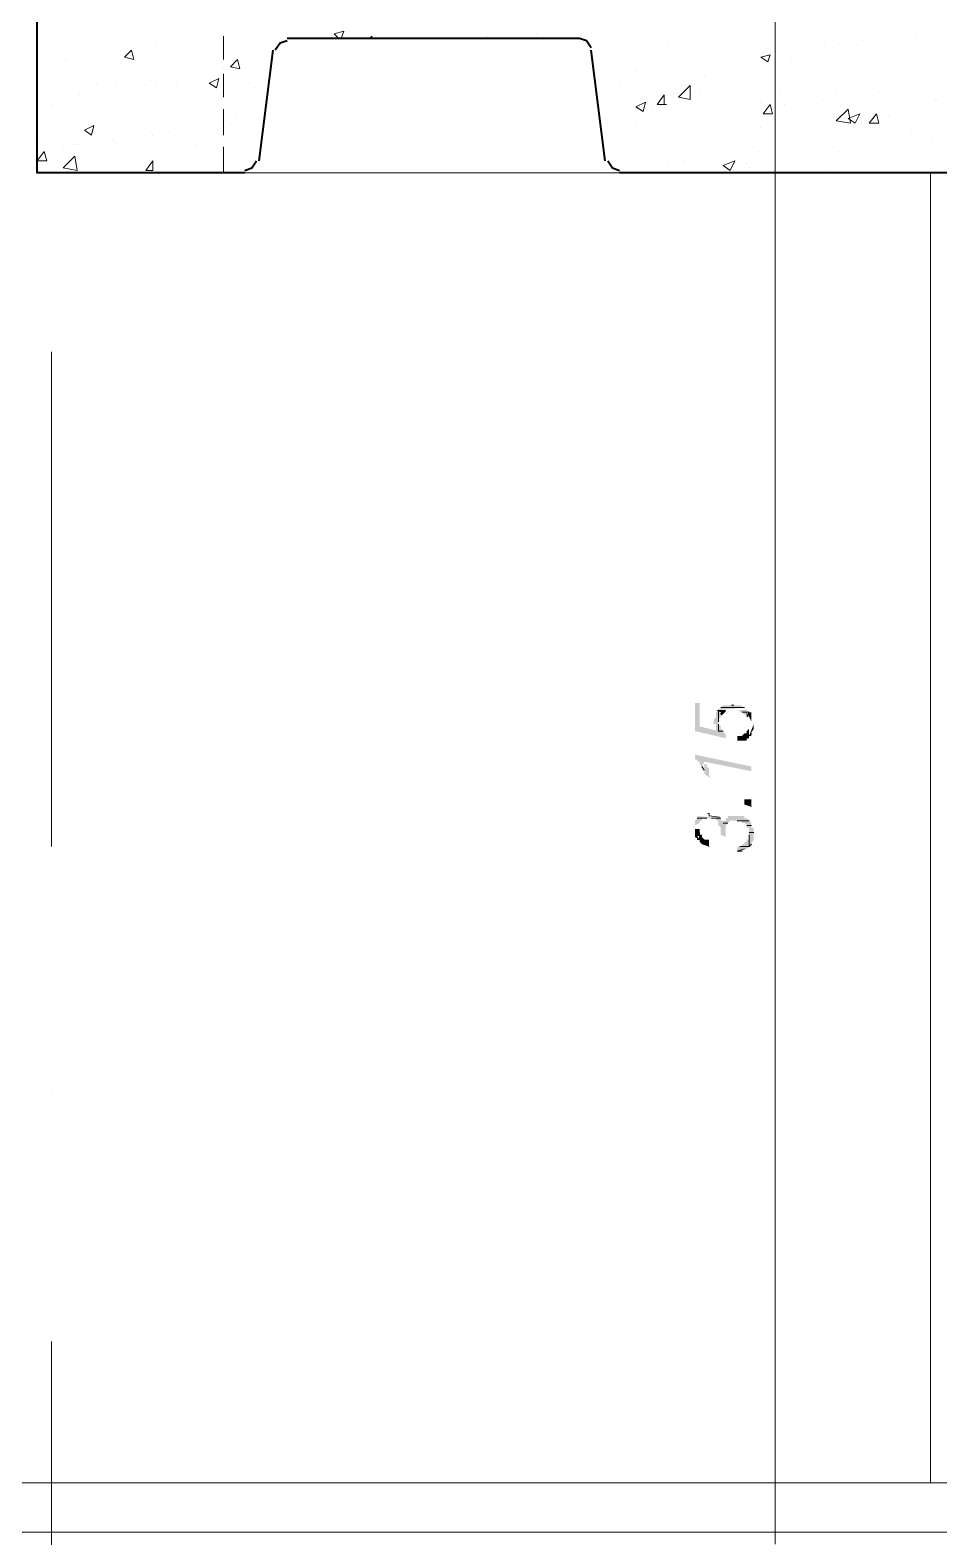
# Model space of a CAD drawing. Header units: millimetres. Extents: x 182 to 575, y -105 to 95.
# Drawn here: x 280.29 to 282.125, y 66.549 to 69.594 of the extents above; entities that cross this region are included whole.
import ezdxf

# ---------------------------------------------------------------- set-up
doc = ezdxf.new("R2010")
doc.units = ezdxf.units.MM
doc.header["$MEASUREMENT"] = 0
doc.layers.add('PDF_Geometry', color=7, linetype='Continuous')
doc.layers.add('PDF_Solid Fills', color=7, linetype='Continuous')

msp = doc.modelspace()

# ---------------------------------------------------------------- hatches: boundary and pattern name
at = {"layer": 'PDF_Solid Fills', "transparency": 33554559}
h = msp.add_hatch(color=256, dxfattribs=at)
h.paths.add_polyline_path([(280.4477, 69.1976), (280.4427, 69.1976), (280.4477, 69.1976)], flags=0)
h.paths.add_polyline_path([(280.4427, 69.2001), (280.4477, 69.2001), (280.4427, 69.2001)], flags=0)
h.paths.add_polyline_path([(280.4477, 69.2001), (280.4427, 69.2001), (280.4477, 69.2001)], flags=0)
h.paths.add_polyline_path([(280.4402, 69.2051), (280.4452, 69.2051), (280.4402, 69.2051)], flags=0)
h.paths.add_polyline_path([(280.4452, 69.2051), (280.4402, 69.2051), (280.4452, 69.2051)], flags=0)
h.paths.add_polyline_path([(280.4377, 69.2076), (280.4452, 69.2076), (280.4377, 69.2076)], flags=0)
h = msp.add_hatch(color=256, dxfattribs=at)
h.paths.add_polyline_path([(281.7231, 68.2196), (281.7231, 68.2158), (281.7278, 68.2158), (281.7326, 68.211), (281.7469, 68.211), (281.7421, 68.2158), (281.7373, 68.2205), (281.7183, 68.2205)])
h.paths.add_polyline_path([(281.6913, 68.1729), (281.6897, 68.1777), (281.685, 68.1824), (281.685, 68.1872), (281.6802, 68.192), (281.6802, 68.2015), (281.685, 68.2062), (281.685, 68.211), (281.6802, 68.2205), (281.6754, 68.2158), (281.6754, 68.2062), (281.6707, 68.2015), (281.6707, 68.192), (281.6754, 68.192), (281.6754, 68.1789), (281.6421, 68.1872), (281.6421, 68.2348), (281.6326, 68.2348), (281.6326, 68.1777), (281.6945, 68.1634), (281.6945, 68.1729)])
h.paths.add_polyline_path([(281.685, 68.2253), (281.6802, 68.2205), (281.7326, 68.2253), (281.7278, 68.2253), (281.7278, 68.2301), (281.6897, 68.2301)])
h = msp.add_hatch(color=256, dxfattribs=at)
h.paths.add_polyline_path([(281.6754, 68.211), (281.6754, 68.1872), (281.6754, 68.211)], flags=0)
h.paths.add_polyline_path([(281.6754, 68.1872), (281.6754, 68.211), (281.6754, 68.1872)], flags=0)
h.paths.add_polyline_path([(281.6754, 68.2158), (281.6754, 68.1824), (281.6754, 68.2158)], flags=0)
h = msp.add_hatch(color=256, dxfattribs=at)
h.paths.add_polyline_path([(281.7421, 68.1681), (281.7469, 68.1681), (281.7469, 68.1753), (281.7516, 68.1824), (281.7516, 68.192)])
h.paths.add_polyline_path([(281.7183, 68.1586), (281.7373, 68.1586), (281.7373, 68.1624), (281.7421, 68.1634), (281.7421, 68.1681), (281.7421, 68.1824), (281.7373, 68.1777), (281.7373, 68.1729), (281.7326, 68.1729), (281.7278, 68.1681), (281.7183, 68.1681)])
h = msp.add_hatch(color=256, dxfattribs=at)
h.paths.add_polyline_path([(281.6516, 68.1158), (281.7469, 68.0967), (281.7469, 68.1062), (281.6326, 68.1301), (281.6326, 68.1205), (281.6373, 68.1193), (281.6373, 68.1158), (281.6421, 68.1158), (281.6421, 68.111), (281.6469, 68.1062)])
h.paths.add_polyline_path([(281.6516, 68.111), (281.6516, 68.092), (281.6564, 68.0872), (281.6659, 68.0824), (281.6612, 68.0872), (281.6612, 68.1015), (281.6564, 68.1062), (281.6564, 68.111)])
for points in [[(281.7326, 68.0301), (281.7469, 68.0253), (281.7469, 68.0396), (281.7326, 68.0396)], [(281.685, 67.9824), (281.685, 67.9681), (281.6945, 67.9634), (281.6945, 67.9856), (281.6993, 67.992), (281.704, 67.9967), (281.7278, 67.9967), (281.7278, 67.992), (281.7326, 67.992), (281.7373, 67.9872), (281.7373, 67.9824), (281.7421, 67.9824), (281.7421, 67.9586), (281.7373, 67.9586), (281.7373, 67.9539), (281.7326, 67.9539), (281.7326, 67.9491), (281.7278, 67.9491), (281.7278, 67.9443), (281.7183, 67.9443), (281.7183, 67.9348), (281.7278, 67.9348), (281.731, 67.938), (281.7373, 67.9396), (281.7421, 67.9443), (281.7469, 67.9491), (281.7469, 67.9515), (281.7516, 67.9586), (281.7516, 67.9824), (281.7469, 67.9824), (281.7469, 67.992), (281.7421, 67.9967), (281.7373, 68.0015), (281.7326, 68.0015), (281.7326, 68.0062), (281.6993, 68.0062), (281.6993, 68.0015), (281.6945, 68.0015), (281.6945, 67.9967), (281.685, 67.9967), (281.685, 68.0015), (281.6373, 68.0062), (281.6373, 68.0015), (281.6326, 67.9967), (281.6326, 67.9872), (281.6421, 67.992), (281.6421, 67.9967), (281.6469, 67.9967), (281.6469, 68.0015), (281.6754, 68.0015), (281.6754, 67.9967), (281.6802, 67.9967), (281.6802, 67.9872)]]:
    msp.add_hatch(color=256, dxfattribs=at).paths.add_polyline_path(points)
h = msp.add_hatch(color=256, dxfattribs=at)
h.paths.add_polyline_path([(281.6373, 67.961), (281.6373, 67.9586), (281.6421, 67.9586), (281.6326, 67.9729), (281.6326, 67.9634)])
h.paths.add_polyline_path([(281.6421, 67.9539), (281.6469, 67.9491), (281.6612, 67.9443), (281.6612, 67.9586), (281.6516, 67.9586), (281.6469, 67.9634), (281.6469, 67.9681), (281.6421, 67.9681), (281.6421, 67.9586)])

# ---------------------------------------------------------------- linework, layer by layer
at = {"layer": 'PDF_Geometry', "lineweight": 40}
for points in [[(280.7231, 69.3062), (280.304, 69.3062), (280.304, 69.6586), (299.304, 69.6586), (299.304, 69.3062), (297.7659, 69.3062)], [(280.7802, 69.5539), (280.7516, 69.3301)], [(280.8088, 69.5729), (280.7945, 69.5681), (280.785, 69.5539)], [(281.4231, 69.5586), (281.4135, 69.5729), (281.3992, 69.5777), (280.8088, 69.5777)], [(281.4516, 69.3301), (281.4231, 69.5539)], [(280.7231, 69.311), (280.7373, 69.3158), (280.7469, 69.3301)], [(281.4564, 69.3301), (281.4659, 69.3158), (281.4802, 69.311)], [(283.6707, 69.3062), (281.4802, 69.3062)]]:
    msp.add_lwpolyline(points, dxfattribs=at)
at = {"layer": 'PDF_Geometry', "lineweight": 13}
for points in [[(281.7945, 66.5348), (281.7945, 66.5586), (281.7945, 69.6062), (281.7945, 69.6348)], [(280.304, 69.5824), (280.304, 69.5348)], [(280.6802, 69.5348), (280.6802, 69.5824)], [(280.304, 69.5062), (280.304, 69.4586)], [(280.6802, 69.4586), (280.6802, 69.5062)], [(280.304, 69.4348), (280.304, 69.3824)], [(280.3326, 69.4443), (280.3326, 69.4443)], [(280.6802, 69.3824), (280.6802, 69.4348)], [(280.304, 69.3586), (280.304, 69.3062), (280.3278, 69.3062)], [(280.6564, 69.3062), (280.6802, 69.3062), (280.6802, 69.3586)], [(280.3564, 69.3062), (280.404, 69.3062)], [(280.4278, 69.3062), (280.4802, 69.3062)], [(303.7231, 69.3062), (299.0802, 69.3062), (280.504, 69.3062), (280.5564, 69.3062)], [(280.5802, 69.3062), (280.6278, 69.3062)], [(280.3326, 67.9443), (280.3326, 68.9443)], [(281.685, 68.2253), (281.7326, 68.2253), (281.685, 68.2253)], [(281.7326, 68.2253), (281.685, 68.2253), (281.7326, 68.2253)], [(281.7112, 68.2301), (281.7064, 68.2301), (281.7064, 68.2301), (281.7064, 68.2301)], [(281.7278, 68.2158), (281.7421, 68.2158), (281.7278, 68.2158)], [(281.6897, 68.1777), (281.6802, 68.1777), (281.6897, 68.1777)], [(281.6469, 68.1062), (281.6469, 68.1062), (281.6516, 68.0991)], [(281.7469, 68.0253), (281.7326, 68.0301), (281.7469, 68.0253)], [(281.6373, 68.0015), (281.6564, 68.0015), (281.6373, 68.0015)], [(281.6588, 68.011), (281.6612, 68.011), (281.6612, 68.011), (281.6612, 68.011), (281.6612, 68.0062), (281.6826, 68.0039)], [(281.7421, 67.9967), (281.7183, 67.9967), (281.7421, 67.9967)], [(281.7183, 67.9967), (281.7421, 67.9967), (281.7183, 67.9967)], [(281.7373, 67.9872), (281.7469, 67.9872), (281.7373, 67.9872)], [(281.7516, 67.9729), (281.7421, 67.9729), (281.7516, 67.9729)], [(281.7421, 67.9443), (281.7231, 67.9443), (281.7421, 67.9443)], [(280.3326, 67.4443), (280.3326, 67.4443)], [(280.3326, 65.9443), (280.3326, 66.9443)], [(275.6183, 66.5586), (302.7135, 66.5586)]]:
    msp.add_lwpolyline(points, dxfattribs=at)
at = {"layer": 'PDF_Geometry', "lineweight": 0}
for points in [[(280.5469, 69.5824), (280.5469, 69.5824)], [(280.9135, 69.5777), (280.904, 69.5872), (280.9231, 69.592), (280.9183, 69.5777)], [(280.9754, 69.5777), (280.9802, 69.5824), (280.9802, 69.5777)], [(281.2135, 69.5824), (281.2135, 69.5824)], [(281.2897, 69.592), (281.2897, 69.592)], [(281.3135, 69.5872), (281.3135, 69.5872)], [(282.0754, 69.592), (282.0754, 69.592)], [(282.0802, 69.5872), (282.0802, 69.5872)], [(280.3469, 69.5729), (280.3469, 69.5729)], [(280.3945, 69.5634), (280.3945, 69.5634)], [(280.5421, 69.5634), (280.5421, 69.5634)], [(281.5802, 69.5681), (281.5802, 69.5681)], [(281.7707, 69.5491), (281.7707, 69.5491)], [(281.8945, 69.5634), (281.8945, 69.5634)], [(281.9231, 69.5681), (281.9231, 69.5681)], [(281.9707, 69.5729), (281.9707, 69.5729)], [(282.004, 69.5634), (282.004, 69.5634)], [(280.3612, 69.5301), (280.3612, 69.5301)], [(280.3659, 69.5348), (280.3659, 69.5348)], [(280.5231, 69.5205), (280.5231, 69.5205)], [(281.5897, 69.5205), (281.5897, 69.5205)], [(281.6135, 69.5301), (281.6135, 69.5301)], [(281.704, 69.5348), (281.704, 69.5348)], [(281.8278, 69.5301), (281.8278, 69.5301)], [(280.4231, 69.4872), (280.4231, 69.4872)], [(280.5326, 69.492), (280.5326, 69.492)], [(280.6469, 69.5062), (280.6469, 69.5062)], [(280.6802, 69.5158), (280.6802, 69.5158)], [(280.6945, 69.5062), (280.6945, 69.5062)], [(281.4612, 69.5062), (281.4612, 69.5062)], [(281.5135, 69.511), (281.5135, 69.511)], [(281.6516, 69.5015), (281.6516, 69.5015)], [(282.0754, 69.492), (282.0754, 69.492)], [(280.3897, 69.4634), (280.3897, 69.4634)], [(280.4612, 69.4824), (280.4612, 69.4824)], [(280.5421, 69.4824), (280.5421, 69.4824)], [(280.585, 69.4824), (280.585, 69.4824)], [(280.7421, 69.4777), (280.7421, 69.4777)], [(281.4754, 69.4729), (281.4754, 69.4729)], [(281.4802, 69.4824), (281.4802, 69.4824)], [(281.5754, 69.4443), (281.5564, 69.4443), (281.5707, 69.4634), (281.5707, 69.4443)], [(281.6421, 69.4729), (281.6421, 69.4729)], [(281.804, 69.4682), (281.804, 69.4682)], [(281.9183, 69.4682), (281.9183, 69.4682)], [(281.9612, 69.4634), (281.9612, 69.4634)], [(282.004, 69.4682), (282.004, 69.4682)], [(281.5469, 69.4396), (281.5469, 69.4396)], [(281.6135, 69.4301), (281.6135, 69.4301)], [(281.704, 69.4348), (281.704, 69.4348)], [(281.7659, 69.4491), (281.7659, 69.4491)], [(281.8135, 69.4443), (281.8135, 69.4443)], [(281.8659, 69.4301), (281.8659, 69.4301)], [(281.8897, 69.4539), (281.8897, 69.4539)], [(282.1183, 69.4539), (282.1183, 69.4539)], [(282.1231, 69.4539), (282.1231, 69.4539)], [(280.6945, 69.4062), (280.6945, 69.4062)], [(280.704, 69.4158), (280.704, 69.4158)], [(280.7564, 69.411), (280.7564, 69.411)], [(281.4564, 69.4062), (281.4564, 69.4062)], [(281.5135, 69.4015), (281.5135, 69.4015)], [(281.6231, 69.4205), (281.6231, 69.4205)], [(281.7659, 69.3967), (281.7659, 69.3967)], [(281.9421, 69.4253), (281.9421, 69.4253)], [(282.0231, 69.4205), (282.0231, 69.4205)], [(280.2993, 69.3777), (280.2993, 69.3777)], [(280.4564, 69.3729), (280.4564, 69.3729)], [(280.4612, 69.3681), (280.4612, 69.3681)], [(280.5326, 69.3872), (280.5326, 69.3872)], [(280.5373, 69.3824), (280.5373, 69.3824)], [(280.5707, 69.3872), (280.5707, 69.3872)], [(281.5897, 69.3681), (281.5897, 69.3681)], [(281.9135, 69.3681), (281.9135, 69.3681)], [(282.0707, 69.392), (282.0707, 69.392)], [(282.1135, 69.3729), (282.1135, 69.3729)], [(280.3564, 69.3586), (280.3564, 69.3586)], [(280.3802, 69.3634), (280.3802, 69.3634)], [(280.385, 69.3634), (280.385, 69.3634)], [(280.6231, 69.3634), (280.6231, 69.3634)], [(281.7612, 69.3491), (281.7612, 69.3491)], [(281.8088, 69.3348), (281.8088, 69.3348)], [(281.9231, 69.3491), (281.9231, 69.3491)], [(280.604, 69.3205), (280.604, 69.3205)], [(281.5802, 69.3205), (281.5802, 69.3205)], [(281.6088, 69.3301), (281.6088, 69.3301)], [(281.7373, 69.3253), (281.7373, 69.3253)], [(281.7421, 69.3158), (281.7421, 69.3158)], [(281.904, 69.311), (281.904, 69.311)], [(279.3421, 66.6586), (298.8088, 66.6586), (298.8088, 66.5586)]]:
    msp.add_lwpolyline(points, dxfattribs=at)
for points in [[(280.4945, 69.5539), (280.4993, 69.5348), (280.4802, 69.5396)], [(280.7088, 69.5348), (280.7135, 69.5158), (280.6945, 69.5205)], [(281.785, 69.5443), (281.7802, 69.5301), (281.7659, 69.5396)], [(280.6707, 69.4967), (280.6659, 69.4777), (280.6516, 69.4872)], [(281.6231, 69.4539), (281.5993, 69.4586), (281.6231, 69.4824)], [(281.5326, 69.4491), (281.5278, 69.4301), (281.5135, 69.4396)], [(281.785, 69.4443), (281.7897, 69.4253), (281.7707, 69.4253)], [(281.9469, 69.4062), (281.9183, 69.411), (281.9421, 69.4348)], [(280.4183, 69.4015), (280.4135, 69.3824), (280.3993, 69.392)], [(281.9659, 69.4253), (281.9564, 69.4062), (281.9421, 69.4158)], [(281.9993, 69.4253), (282.004, 69.4062), (281.985, 69.4062)], [(280.3183, 69.3491), (280.3231, 69.3301), (280.304, 69.3301)], [(280.385, 69.311), (280.3564, 69.3158), (280.3802, 69.3396)], [(280.5373, 69.3301), (280.5373, 69.311), (280.5231, 69.311)], [(281.7135, 69.3301), (281.704, 69.311), (281.6897, 69.3205)]]:
    msp.add_lwpolyline(points, close=True, dxfattribs=at)
at = {"layer": 'PDF_Geometry', "lineweight": 20}
msp.add_lwpolyline([(282.1088, 69.3062), (282.1088, 66.6586)], dxfattribs=at)
at = {"layer": 'PDF_Geometry', "lineweight": 13, "const_width": 0.00476}
msp.add_lwpolyline([(281.6945, 68.2181), (281.685, 68.2181), (281.6897, 68.2158), (281.685, 68.211)], dxfattribs=at)
at = {"layer": 'PDF_Geometry', "lineweight": 13}
for points in [[(281.6802, 68.1967), (281.6802, 68.2205), (281.6802, 68.1967)], [(281.6802, 68.192), (281.6802, 68.1777), (281.6802, 68.192)], [(281.7373, 68.1777), (281.7421, 68.1681), (281.7373, 68.1777)], [(281.7373, 68.1729), (281.7421, 68.1681), (281.7373, 68.1729)], [(281.7469, 68.1729), (281.7421, 68.1681), (281.7469, 68.1729)], [(281.685, 68.0015), (281.6659, 68.0015), (281.685, 68.0015)], [(281.6421, 67.9729), (281.6421, 67.9586), (281.6421, 67.9729)], [(281.6993, 67.992), (281.6897, 67.992), (281.6993, 67.992)], [(281.7421, 67.9681), (281.7421, 67.9443), (281.7421, 67.9681)], [(281.6373, 67.9586), (281.6421, 67.9586), (281.6373, 67.9586)], [(281.6469, 67.9634), (281.6421, 67.9586), (281.6469, 67.9634)], [(281.6516, 67.9586), (281.6421, 67.9586), (281.6516, 67.9586)], [(281.6516, 67.9491), (281.6612, 67.9443), (281.6516, 67.9491)], [(281.7326, 67.9396), (281.7183, 67.9348), (281.7326, 67.9396)], [(281.7278, 67.9348), (281.7183, 67.9348), (281.7278, 67.9348)], [(281.7469, 67.9491), (281.7421, 67.9443), (281.7469, 67.9491)]]:
    msp.add_lwpolyline(points, close=True, dxfattribs=at)
for points in [[(281.7397, 68.211, 0.00952, 0.00952, 0), (281.7421, 68.211, 0.00952, 0.00952, 0), (281.7421, 68.2062, 0, 0, 0), (281.7445, 68.2015, 0, 0, 0), (281.7469, 68.1991, 0, 0, 0), (281.7469, 68.1943, 0, 0, 0), (281.7469, 68.1801, 0, 0, 0)], [(281.6373, 67.9658, 0.00952, 0.00952, 0), (281.6373, 67.9801, 0, 0, 0), (281.6373, 67.9848, 0, 0, 0), (281.6373, 67.9896, 0, 0, 0)]]:
    msp.add_lwpolyline(points, format="xyseb", dxfattribs=at)

doc.saveas('drawing.dxf')
